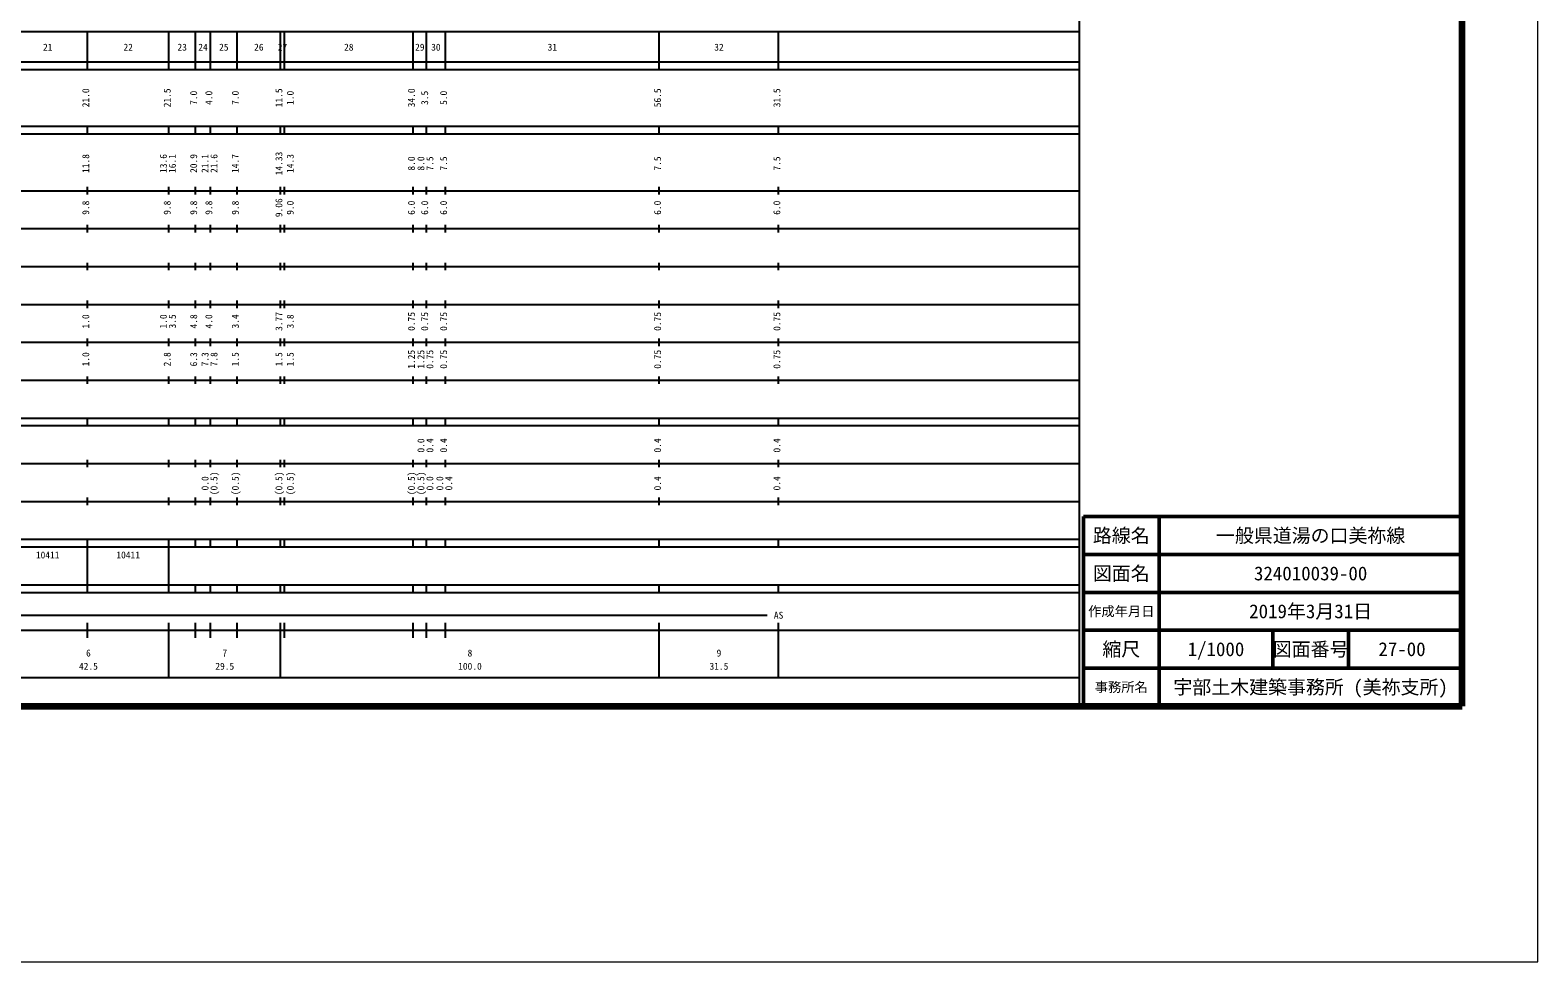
# Model space of a CAD drawing. Units: millimetres on the paper. Extents: x 0 to 700, y -48 to 448.
# Drawn here: x 301.9 to 700, y -47.5 to 198.4 of the extents above; entities that cross this region are included whole.
import ezdxf
from ezdxf.enums import TextEntityAlignment as Align

# ---------------------------------------------------------------- set-up
doc = ezdxf.new("R2010")
doc.units = ezdxf.units.MM
for name, color, linetype, lineweight in [('S-TTL', 2, 'Continuous', 50), ('S-TTL-BAND', 7, 'Continuous', 25), ('S-TTL-LINE', 7, 'Continuous', 50), ('作業レイヤ1', 7, 'Continuous', 13)]:
    doc.layers.add(name, color=color, linetype=linetype, lineweight=lineweight)
doc.layers.add('S-TTL-TXT', color=7, linetype='Continuous')
doc.styles.add('ＭＳ ゴシック', font='')
doc.styles.get('ＭＳ ゴシック').set_extended_font_data('MS Gothic')

msp = doc.modelspace()

# ---------------------------------------------------------------- linework, layer by layer
at = {"layer": 'S-TTL', "lineweight": 140}
for p, q in [((680, 20), (680, 380)), ((40, 20), (680, 20))]:
    msp.add_line(p, q, dxfattribs=at)
at = {"layer": 'S-TTL'}
for p, q in [((680, 70), (580, 70)), ((580, 70), (580, 20))]:
    msp.add_line(p, q, dxfattribs=at)
at = {"layer": 'S-TTL-BAND'}
for p, q in [((579, 20), (579, 370)), ((68, 198), (579, 198)), ((317, 188), (317, 198)), ((338.5, 188), (338.5, 198)), ((345.5, 188), (345.5, 198)), ((349.5, 188), (349.5, 198)), ((356.5, 188), (356.5, 198)), ((368, 188), (368, 198)), ((369, 188), (369, 198)), ((403, 188), (403, 198)), ((406.5, 188), (406.5, 198)), ((411.5, 188), (411.5, 198)), ((468, 188), (468, 198)), ((499.5, 188), (499.5, 198)), ((40, 190), (579, 190)), ((40, 188), (579, 188)), ((40, 173), (579, 173)), ((317, 171), (317, 173)), ((338.5, 171), (338.5, 173)), ((345.5, 171), (345.5, 173)), ((349.5, 171), (349.5, 173)), ((356.5, 171), (356.5, 173)), ((368, 171), (368, 173)), ((369, 171), (369, 173)), ((403, 171), (403, 173)), ((406.5, 171), (406.5, 173)), ((411.5, 171), (411.5, 173)), ((468, 171), (468, 173)), ((499.5, 171), (499.5, 173)), ((40, 171), (579, 171)), ((40, 156), (579, 156)), ((317, 155), (317, 157)), ((338.5, 155), (338.5, 157)), ((345.5, 155), (345.5, 157)), ((349.5, 155), (349.5, 157)), ((356.5, 155), (356.5, 157)), ((368, 155), (368, 157)), ((369, 155), (369, 157)), ((403, 155), (403, 157)), ((406.5, 155), (406.5, 157)), ((411.5, 155), (411.5, 157)), ((468, 155), (468, 157)), ((499.5, 155), (499.5, 157)), ((46, 146), (579, 146)), ((317, 145), (317, 147)), ((338.5, 145), (338.5, 147)), ((345.5, 145), (345.5, 147)), ((349.5, 145), (349.5, 147)), ((356.5, 145), (356.5, 147)), ((368, 145), (368, 147)), ((369, 145), (369, 147)), ((403, 145), (403, 147)), ((406.5, 145), (406.5, 147)), ((411.5, 145), (411.5, 147)), ((468, 145), (468, 147)), ((499.5, 145), (499.5, 147)), ((52, 136), (579, 136)), ((317, 135), (317, 137)), ((338.5, 135), (338.5, 137)), ((345.5, 135), (345.5, 137)), ((349.5, 135), (349.5, 137)), ((356.5, 135), (356.5, 137)), ((368, 135), (368, 137)), ((369, 135), (369, 137)), ((403, 135), (403, 137)), ((406.5, 135), (406.5, 137)), ((411.5, 135), (411.5, 137)), ((468, 135), (468, 137)), ((499.5, 135), (499.5, 137)), ((46, 126), (579, 126)), ((317, 125), (317, 127)), ((338.5, 125), (338.5, 127)), ((345.5, 125), (345.5, 127)), ((349.5, 125), (349.5, 127)), ((356.5, 125), (356.5, 127)), ((368, 125), (368, 127)), ((369, 125), (369, 127)), ((403, 125), (403, 127)), ((406.5, 125), (406.5, 127)), ((411.5, 125), (411.5, 127)), ((468, 125), (468, 127)), ((499.5, 125), (499.5, 127)), ((52, 116), (579, 116)), ((317, 115), (317, 117)), ((338.5, 115), (338.5, 117)), ((345.5, 115), (345.5, 117)), ((349.5, 115), (349.5, 117)), ((356.5, 115), (356.5, 117)), ((368, 115), (368, 117)), ((369, 115), (369, 117)), ((403, 115), (403, 117)), ((406.5, 115), (406.5, 117)), ((411.5, 115), (411.5, 117)), ((468, 115), (468, 117)), ((499.5, 115), (499.5, 117)), ((46, 106), (579, 106)), ((317, 105), (317, 107)), ((338.5, 105), (338.5, 107)), ((345.5, 105), (345.5, 107)), ((349.5, 105), (349.5, 107)), ((356.5, 105), (356.5, 107)), ((368, 105), (368, 107)), ((369, 105), (369, 107)), ((403, 105), (403, 107)), ((406.5, 105), (406.5, 107)), ((411.5, 105), (411.5, 107)), ((468, 105), (468, 107)), ((499.5, 105), (499.5, 107)), ((40, 96), (579, 96)), ((317, 94), (317, 96)), ((338.5, 94), (338.5, 96)), ((345.5, 94), (345.5, 96)), ((349.5, 94), (349.5, 96)), ((356.5, 94), (356.5, 96)), ((368, 94), (368, 96)), ((369, 94), (369, 96)), ((403, 94), (403, 96)), ((406.5, 94), (406.5, 96)), ((411.5, 94), (411.5, 96)), ((468, 94), (468, 96)), ((499.5, 94), (499.5, 96)), ((40, 94), (579, 94)), ((49, 84), (579, 84)), ((317, 83), (317, 85)), ((338.5, 83), (338.5, 85)), ((345.5, 83), (345.5, 85)), ((349.5, 83), (349.5, 85)), ((356.5, 83), (356.5, 85)), ((368, 83), (368, 85)), ((369, 83), (369, 85)), ((403, 83), (403, 85)), ((406.5, 83), (406.5, 85)), ((411.5, 83), (411.5, 85)), ((468, 83), (468, 85)), ((499.5, 83), (499.5, 85)), ((40, 74), (579, 74)), ((317, 73), (317, 75)), ((338.5, 73), (338.5, 75)), ((345.5, 73), (345.5, 75)), ((349.5, 73), (349.5, 75)), ((356.5, 73), (356.5, 75)), ((368, 73), (368, 75)), ((369, 73), (369, 75)), ((403, 73), (403, 75)), ((406.5, 73), (406.5, 75)), ((411.5, 73), (411.5, 75)), ((468, 73), (468, 75)), ((499.5, 73), (499.5, 75)), ((40, 64), (579, 64)), ((317, 62), (317, 64)), ((338.5, 62), (338.5, 64)), ((345.5, 62), (345.5, 64)), ((349.5, 62), (349.5, 64)), ((356.5, 62), (356.5, 64)), ((368, 62), (368, 64)), ((369, 62), (369, 64)), ((403, 62), (403, 64)), ((406.5, 62), (406.5, 64)), ((411.5, 62), (411.5, 64)), ((468, 62), (468, 64)), ((499.5, 62), (499.5, 64)), ((40, 62), (579, 62)), ((317, 52), (317, 62)), ((317, 52), (317, 62)), ((338.5, 52), (338.5, 62)), ((40, 52), (579, 52)), ((317, 50), (317, 52)), ((338.5, 50), (338.5, 52)), ((345.5, 50), (345.5, 52)), ((349.5, 50), (349.5, 52)), ((356.5, 50), (356.5, 52)), ((368, 50), (368, 52)), ((369, 50), (369, 52)), ((403, 50), (403, 52)), ((406.5, 50), (406.5, 52)), ((411.5, 50), (411.5, 52)), ((468, 50), (468, 52)), ((499.5, 50), (499.5, 52)), ((40, 50), (579, 50)), ((71, 44), (496.5, 44)), ((40, 40), (579, 40)), ((317, 38), (317, 42)), ((338.5, 27.5), (338.5, 42)), ((345.5, 38), (345.5, 42)), ((349.5, 38), (349.5, 42)), ((356.5, 38), (356.5, 42)), ((368, 27.5), (368, 42)), ((369, 38), (369, 42)), ((403, 38), (403, 42)), ((406.5, 38), (406.5, 42)), ((411.5, 38), (411.5, 42)), ((468, 27.5), (468, 42)), ((499.5, 27.5), (499.5, 42)), ((68, 27.5), (579, 27.5))]:
    msp.add_line(p, q, dxfattribs=at)
at = {"layer": 'S-TTL-LINE'}
for p, q in [((600, 70), (600, 20)), ((680, 60), (580, 60)), ((680, 50), (580, 50)), ((680, 40), (580, 40)), ((630, 40), (630, 30)), ((650, 40), (650, 30)), ((680, 30), (580, 30))]:
    msp.add_line(p, q, dxfattribs=at)
at = {"layer": '作業レイヤ1'}
msp.add_lwpolyline([(0, -47.5), (700, -47.5), (700, 447.5), (0, 447.5)], close=True, dxfattribs=at)

# ---------------------------------------------------------------- texts
at = {"layer": 'S-TTL-BAND', "style": 'ＭＳ ゴシック'}
for s, p in [('21', (306.5, 192.405)), ('22', (327.75, 192.405)), ('23', (342, 192.405)), ('24', (347.5, 192.405)), ('25', (353, 192.405)), ('26', (362.25, 192.405)), ('27', (368.5, 192.405)), ('28', (386, 192.405)), ('29', (404.75, 192.405)), ('30', (409, 192.405)), ('31', (439.75, 192.405)), ('32', (483.75, 192.405)), ('AS', (499.5, 42.5)), ('6', (317.25, 32.523)), ('7', (353.25, 32.523)), ('8', (418, 32.523)), ('9', (483.75, 32.523)), ('42.5', (317.25, 29.033)), ('29.5', (353.25, 29.033)), ('100.0', (418, 29.033)), ('31.5', (483.75, 29.033))]:
    msp.add_text(s, height=1.833, dxfattribs=at).set_placement(p, align=Align.BOTTOM_CENTER)
for s, p in [('21.0', (318, 180.5)), ('21.5', (339.5, 180.5)), ('7.0', (346.5, 180.5)), ('4.0', (350.5, 180.5)), ('7.0', (357.5, 180.5)), ('11.5', (369, 180.5)), ('1.0', (372, 180.5)), ('34.0', (404, 180.5)), ('3.5', (407.5, 180.5)), ('5.0', (412.5, 180.5)), ('56.5', (469, 180.5)), ('31.5', (500.5, 180.5)), ('11.8', (318, 163.174)), ('13.6', (338.5, 163.174)), ('16.1', (340.87, 163.174)), ('20.9', (346.5, 163.174)), ('21.1', (349.5, 163.174)), ('21.6', (351.87, 163.174)), ('14.7', (357.5, 163.174)), ('14.33', (369, 163.174)), ('14.3', (372, 163.174)), ('8.0', (404, 163.174)), ('8.0', (406.5, 163.174)), ('7.5', (408.87, 163.174)), ('7.5', (412.5, 163.174)), ('7.5', (469, 163.174)), ('7.5', (500.5, 163.174)), ('9.8', (318, 151.5)), ('9.8', (339.5, 151.5)), ('9.8', (346.5, 151.5)), ('9.8', (350.5, 151.5)), ('9.8', (357.5, 151.5)), ('9.06', (369, 151.5)), ('9.0', (372, 151.5)), ('6.0', (404, 151.5)), ('6.0', (407.5, 151.5)), ('6.0', (412.5, 151.5)), ('6.0', (469, 151.5)), ('6.0', (500.5, 151.5)), ('3.77', (369, 121.5)), ('0.75', (404, 121.5)), ('0.75', (407.5, 121.5)), ('0.75', (412.5, 121.5)), ('0.75', (469, 121.5)), ('0.75', (500.5, 121.5)), ('1.0', (318, 121.5)), ('1.0', (338.5, 121.5)), ('3.5', (340.87, 121.5)), ('4.8', (346.5, 121.5)), ('4.0', (350.5, 121.5)), ('3.4', (357.5, 121.5)), ('3.8', (372, 121.5)), ('1.0', (318, 111.5)), ('2.8', (339.5, 111.5)), ('6.3', (346.5, 111.5)), ('7.3', (349.5, 111.5)), ('7.8', (351.87, 111.5)), ('1.5', (357.5, 111.5)), ('1.5', (369, 111.5)), ('1.5', (372, 111.5)), ('1.25', (404, 111.5)), ('1.25', (406.5, 111.5)), ('0.75', (408.87, 111.5)), ('0.75', (412.5, 111.5)), ('0.75', (469, 111.5)), ('0.75', (500.5, 111.5)), ('0.0', (406.5, 88.764)), ('0.4', (408.87, 88.764)), ('0.4', (412.5, 88.764)), ('0.4', (469, 88.764)), ('0.4', (500.5, 88.764)), ('0.0', (349.5, 78.764)), ('(0.5)', (351.87, 78.764)), ('(0.5)', (357.5, 78.764)), ('(0.5)', (369, 78.764)), ('(0.5)', (372, 78.764)), ('(0.5)', (404, 78.764)), ('(0.5)', (406.5, 78.764)), ('0.0', (408.87, 78.764)), ('0.0', (411.5, 78.764)), ('0.4', (413.87, 78.764)), ('0.4', (469, 78.764)), ('0.4', (500.5, 78.764))]:
    msp.add_text(s, height=1.833, rotation=90, dxfattribs=at).set_placement(p, align=Align.BOTTOM_CENTER)
for p in [(303.375, 58.405), (324.625, 58.405)]:
    msp.add_text('10411', height=1.833, dxfattribs=at).set_placement(p, align=Align.BOTTOM_LEFT)
at = {"layer": 'S-TTL-TXT', "style": 'ＭＳ ゴシック'}
for s, height, p in [('路線名', 3.666, (590, 65)), ('路線名', 3.666, (590, 65)), ('一般県道湯の口美祢線', 3.666, (640, 65)), ('図面名', 3.666, (590, 55)), ('図面名', 3.666, (590, 55)), ('324010039-00', 3.666, (640, 55)), ('作成年月日', 2.566, (590, 45)), ('作成年月日', 2.566, (590, 45)), ('2019年3月31日', 3.666, (640, 45)), ('縮尺', 3.666, (590, 35)), ('縮尺', 3.666, (590, 35)), ('1/1000', 3.666, (615, 35)), ('図面番号', 3.666, (640, 35)), ('図面番号', 3.666, (640, 35)), ('27-00', 3.666, (664.125, 35)), ('事務所名', 2.566, (590, 25)), ('事務所名', 2.566, (590, 25)), ('宇部土木建築事務所 (美祢支所)', 3.666, (640, 25))]:
    msp.add_text(s, height=height, dxfattribs=at).set_placement(p, align=Align.MIDDLE_CENTER)

doc.saveas('drawing.dxf')
